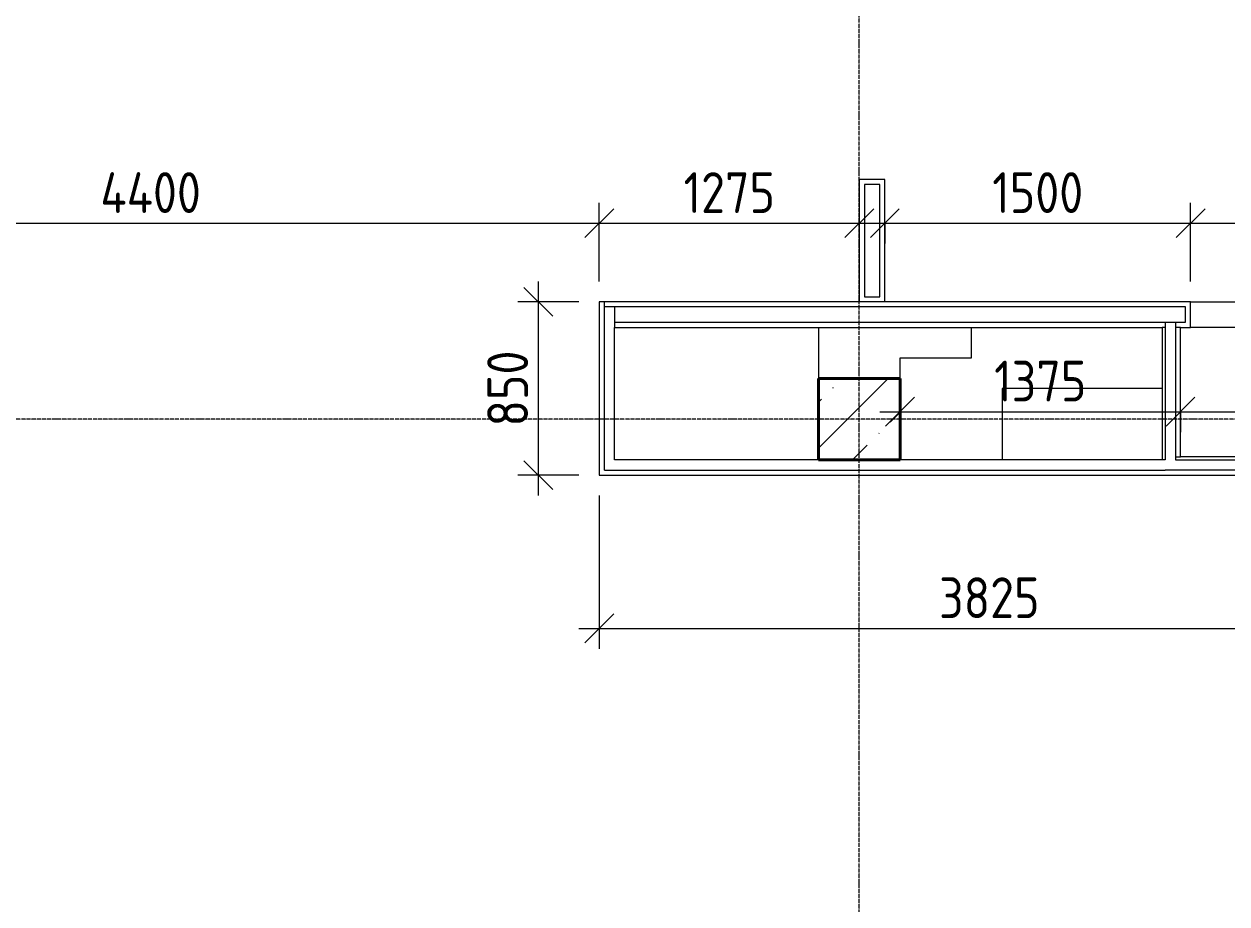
# Model space of a CAD drawing. Header units: millimetres. Extents: x -56773 to 221258, y -262288 to 26541.
# Drawn here: x 23714 to 29612, y -101321 to -97007 of the extents above; entities that cross this region are included whole.
import ezdxf

# ---------------------------------------------------------------- set-up
doc = ezdxf.new("R2010")
doc.units = ezdxf.units.MM
doc.linetypes.add('ADSK_Линия сетки', pattern=[25, 20, -2.5, 0, -2.5])
for name, color, linetype, lineweight in [('Несущие колонны', 7, 'Continuous', 18), ('Оси', 7, 'Continuous', 9), ('Перекрытие', 7, 'Continuous', 18), ('Размеры', 7, 'Continuous', 9), ('Стены внутренние', 7, 'Continuous', 18), ('Стены штриховка', 7, 'Continuous', 9)]:
    doc.layers.add(name, color=color, linetype=linetype, lineweight=lineweight)
doc.styles.add('GOST Common_3', font='', dxfattribs={"width": 0.9, "height": 200})
doc.styles.get('GOST Common_3').set_extended_font_data('GOST Common')
doc.dimstyles.new('ADSK_Основной_2_0_2', dxfattribs={"dimscale": 304.8, "dimtxt": 201.142999, "dimasz": 0.463911, "dimexe": 0.328084, "dimexo": 0.328084, "dimgap": 0.164042, "dimtad": 1, "dimdec": 3, "dimrnd": 0.001, "dimdsep": 46, "dimtxsty": 'GOST Common_3', "dimblk1": 'OBLIQUE', "dimblk2": 'OBLIQUE', "dimsah": 1, "dimcen": 0.09, "dimdle": 0.328084, "dimazin": 2, "dimtfac": 1, "dimtdec": 4, "dimtix": 1, "dimtmove": 0, "dimatfit": 3, "dimfxl": 1, "dimtvp": 1, "dimtolj": 1, "dimtzin": 0, "dimlwd": 20, "dimlwe": 20, "dimarcsym": 2})

# ---------------------------------------------------------------- blocks, each defined once
blk = doc.blocks.new('ADSK_КолоннаЖБ_Прямоугольная - 400x400 мм-1807143-Кладочный план 2-го этаж')
at = {"layer": 'Несущие колонны', "lineweight": 40}
for p, q in [((-200, 200), (200, 200)), ((-200, -200), (-200, 200)), ((200, 200), (200, -200)), ((200, -200), (-200, -200))]:
    blk.add_line(p, q, dxfattribs=at)
blk = doc.blocks.new('_Oblique')
at = {"color": 0, "linetype": 'ByBlock', "lineweight": -2}
blk.add_line((-0.5, -0.5), (0.5, 0.5), dxfattribs=at)
blk = doc.blocks.new('*D4844')
at = {"layer": 'Defpoints', "color": 0, "lineweight": 25, "transparency": 16777216}
for p in [(26534.4, -97983.5), (22134.4, -98369.1), (26534.4, -98369.1)]:
    blk.add_point(p, dxfattribs=at)
at = {"layer": 'Размеры', "color": 0, "lineweight": 20, "transparency": 16777216}
for p, q in [((22134.4, -98269.1), (22134.4, -97883.5)), ((26534.4, -98269.1), (26534.4, -97883.5)), ((22034.4, -97983.5), (26634.4, -97983.5))]:
    blk.add_line(p, q, dxfattribs=at)
at = {"layer": 'Размеры', "color": 0, "lineweight": 20, "transparency": 16777216, "xscale": 141.4, "yscale": 141.4, "zscale": 141.4, "rotation": 180}
blk.add_blockref('_Oblique', (22134.4, -97983.5), dxfattribs=at)
at = {"layer": 'Размеры', "color": 0, "lineweight": 20, "transparency": 16777216, "xscale": 141.4, "yscale": 141.4, "zscale": 141.4}
blk.add_blockref('_Oblique', (26534.4, -97983.5), dxfattribs=at)
at = {"layer": 'Размеры', "color": 0, "lineweight": 9, "transparency": 16777216, "insert": (24334.4, -97833.5), "char_height": 200, "width": 646.385, "attachment_point": 5, "style": 'GOST Common_3'}
blk.add_mtext('\\A1;4400', dxfattribs=at)
blk = doc.blocks.new('*D4845')
at = {"layer": 'Defpoints', "color": 0, "lineweight": 25, "transparency": 16777216}
for p in [(27809.4, -97883.5), (27809.4, -97983.5), (26534.4, -98369.1)]:
    blk.add_point(p, dxfattribs=at)
at = {"layer": 'Размеры', "color": 0, "lineweight": 20, "transparency": 16777216}
for p, q in [((26534.4, -98269.1), (26534.4, -97883.5)), ((26434.4, -97983.5), (27909.4, -97983.5)), ((27809.4, -97983.5), (27809.4, -98083.5))]:
    blk.add_line(p, q, dxfattribs=at)
at = {"layer": 'Размеры', "color": 0, "lineweight": 20, "transparency": 16777216, "xscale": 141.4, "yscale": 141.4, "zscale": 141.4, "rotation": 180}
blk.add_blockref('_Oblique', (26534.4, -97983.5), dxfattribs=at)
at = {"layer": 'Размеры', "color": 0, "lineweight": 20, "transparency": 16777216, "xscale": 141.4, "yscale": 141.4, "zscale": 141.4}
blk.add_blockref('_Oblique', (27809.4, -97983.5), dxfattribs=at)
at = {"layer": 'Размеры', "color": 0, "lineweight": 9, "transparency": 16777216, "insert": (27171.9, -97833.5), "char_height": 200, "width": 560.473, "attachment_point": 5, "style": 'GOST Common_3'}
blk.add_mtext('\\A1;1275', dxfattribs=at)
blk = doc.blocks.new('*D4858')
at = {"layer": 'Defpoints', "color": 0, "lineweight": 25, "transparency": 16777216}
for p in [(27934.4, -97883.5), (29434.4, -97983.5), (29434.4, -98369.1)]:
    blk.add_point(p, dxfattribs=at)
at = {"layer": 'Размеры', "color": 0, "lineweight": 20, "transparency": 16777216}
for p, q in [((29434.4, -98269.1), (29434.4, -97883.5)), ((27834.4, -97983.5), (29534.4, -97983.5)), ((27934.4, -97983.5), (27934.4, -98083.5))]:
    blk.add_line(p, q, dxfattribs=at)
at = {"layer": 'Размеры', "color": 0, "lineweight": 20, "transparency": 16777216, "xscale": 141.4, "yscale": 141.4, "zscale": 141.4, "rotation": 180}
blk.add_blockref('_Oblique', (27934.4, -97983.5), dxfattribs=at)
at = {"layer": 'Размеры', "color": 0, "lineweight": 20, "transparency": 16777216, "xscale": 141.4, "yscale": 141.4, "zscale": 141.4}
blk.add_blockref('_Oblique', (29434.4, -97983.5), dxfattribs=at)
at = {"layer": 'Размеры', "color": 0, "lineweight": 9, "transparency": 16777216, "insert": (28684.4, -97833.5), "char_height": 200, "width": 560.473, "attachment_point": 5, "style": 'GOST Common_3'}
blk.add_mtext('\\A1;1500', dxfattribs=at)
blk = doc.blocks.new('*D4859')
at = {"layer": 'Defpoints', "color": 0, "lineweight": 25, "transparency": 16777216}
for p in [(31234.4, -97983.5), (29434.4, -98369.1), (31234.4, -98369.1)]:
    blk.add_point(p, dxfattribs=at)
at = {"layer": 'Размеры', "color": 0, "lineweight": 20, "transparency": 16777216}
for p, q in [((29434.4, -98269.1), (29434.4, -97883.5)), ((31234.4, -98269.1), (31234.4, -97883.5)), ((29334.4, -97983.5), (31334.4, -97983.5))]:
    blk.add_line(p, q, dxfattribs=at)
at = {"layer": 'Размеры', "color": 0, "lineweight": 20, "transparency": 16777216, "xscale": 141.4, "yscale": 141.4, "zscale": 141.4, "rotation": 180}
blk.add_blockref('_Oblique', (29434.4, -97983.5), dxfattribs=at)
at = {"layer": 'Размеры', "color": 0, "lineweight": 20, "transparency": 16777216, "xscale": 141.4, "yscale": 141.4, "zscale": 141.4}
blk.add_blockref('_Oblique', (31234.4, -97983.5), dxfattribs=at)
at = {"layer": 'Размеры', "color": 0, "lineweight": 9, "transparency": 16777216, "insert": (30334.4, -97833.5), "char_height": 200, "width": 560.473, "attachment_point": 5, "style": 'GOST Common_3'}
blk.add_mtext('\\A1;1800', dxfattribs=at)
blk = doc.blocks.new('*D4878')
at = {"layer": 'Defpoints', "color": 0, "lineweight": 25, "transparency": 16777216}
for p in [(26534.4, -98369.1), (26235.3, -99219.1), (26534.4, -99219.1)]:
    blk.add_point(p, dxfattribs=at)
at = {"layer": 'Размеры', "color": 0, "lineweight": 20, "transparency": 16777216}
for p, q in [((26235.3, -98269.1), (26235.3, -99319.1)), ((26434.4, -98369.1), (26135.3, -98369.1)), ((26434.4, -99219.1), (26135.3, -99219.1))]:
    blk.add_line(p, q, dxfattribs=at)
at = {"layer": 'Размеры', "color": 0, "lineweight": 20, "transparency": 16777216, "xscale": 141.4, "yscale": 141.4, "zscale": 141.4}
for p, rotation in [((26235.3, -98369.1), 90), ((26235.3, -99219.1), 270)]:
    blk.add_blockref('_Oblique', p, dxfattribs=dict(at, rotation=rotation))
at = {"layer": 'Размеры', "color": 0, "lineweight": 9, "transparency": 16777216, "insert": (26085.3, -98794.1), "char_height": 200, "width": 454.106, "attachment_point": 5, "rotation": 90, "style": 'GOST Common_3'}
blk.add_mtext('\\A1;850', dxfattribs=at)
blk = doc.blocks.new('*D4883')
at = {"layer": 'Defpoints', "color": 0, "lineweight": 25, "transparency": 16777216}
for p in [(26534.4, -99219.1), (30359.4, -99869.8), (30359.4, -99969.7)]:
    blk.add_point(p, dxfattribs=at)
at = {"layer": 'Размеры', "color": 0, "lineweight": 20, "transparency": 16777216}
for p, q in [((26534.4, -99319.1), (26534.4, -100069.7)), ((26434.4, -99969.7), (30459.4, -99969.7)), ((30359.4, -99969.8), (30359.4, -100069.7))]:
    blk.add_line(p, q, dxfattribs=at)
at = {"layer": 'Размеры', "color": 0, "lineweight": 20, "transparency": 16777216, "xscale": 141.4, "yscale": 141.4, "zscale": 141.4, "rotation": 180}
blk.add_blockref('_Oblique', (26534.4, -99969.7), dxfattribs=at)
at = {"layer": 'Размеры', "color": 0, "lineweight": 20, "transparency": 16777216, "xscale": 141.4, "yscale": 141.4, "zscale": 141.4}
blk.add_blockref('_Oblique', (30359.4, -99969.7), dxfattribs=at)
at = {"layer": 'Размеры', "color": 0, "lineweight": 9, "transparency": 16777216, "insert": (28446.9, -99819.7), "char_height": 200, "width": 605.475, "attachment_point": 5, "style": 'GOST Common_3'}
blk.add_mtext('\\A1;3825', dxfattribs=at)
blk = doc.blocks.new('*D4884')
at = {"layer": 'Defpoints', "color": 0, "lineweight": 25, "transparency": 16777216}
for p in [(28009.4, -98807.6), (29384.4, -98807.6), (29384.4, -98907.6)]:
    blk.add_point(p, dxfattribs=at)
at = {"layer": 'Размеры', "color": 0, "lineweight": 20, "transparency": 16777216}
for p, q in [((27909.4, -98907.6), (29484.4, -98907.6)), ((28009.4, -98907.6), (28009.4, -99007.6)), ((29384.4, -98907.6), (29384.4, -99007.6))]:
    blk.add_line(p, q, dxfattribs=at)
at = {"layer": 'Размеры', "color": 0, "lineweight": 20, "transparency": 16777216, "xscale": 141.4, "yscale": 141.4, "zscale": 141.4, "rotation": 180}
blk.add_blockref('_Oblique', (28009.4, -98907.6), dxfattribs=at)
at = {"layer": 'Размеры', "color": 0, "lineweight": 20, "transparency": 16777216, "xscale": 141.4, "yscale": 141.4, "zscale": 141.4}
blk.add_blockref('_Oblique', (29384.4, -98907.6), dxfattribs=at)
at = {"layer": 'Размеры', "color": 0, "lineweight": 9, "transparency": 16777216, "insert": (28696.9, -98757.6), "char_height": 200, "width": 560.473, "attachment_point": 5, "style": 'GOST Common_3'}
blk.add_mtext('\\A1;1375', dxfattribs=at)
blk = doc.blocks.new('*D4885')
at = {"layer": 'Defpoints', "color": 0, "lineweight": 25, "transparency": 16777216}
for p in [(29384.4, -98807.6), (31374.4, -98807.6), (31374.4, -98907.6)]:
    blk.add_point(p, dxfattribs=at)
at = {"layer": 'Размеры', "color": 0, "lineweight": 20, "transparency": 16777216}
for p, q in [((29284.4, -98907.6), (31474.4, -98907.6)), ((29384.4, -98907.6), (29384.4, -99007.6)), ((31374.4, -98907.6), (31374.4, -99007.6))]:
    blk.add_line(p, q, dxfattribs=at)
at = {"layer": 'Размеры', "color": 0, "lineweight": 20, "transparency": 16777216, "xscale": 141.4, "yscale": 141.4, "zscale": 141.4, "rotation": 180}
blk.add_blockref('_Oblique', (29384.4, -98907.6), dxfattribs=at)
at = {"layer": 'Размеры', "color": 0, "lineweight": 20, "transparency": 16777216, "xscale": 141.4, "yscale": 141.4, "zscale": 141.4}
blk.add_blockref('_Oblique', (31374.4, -98907.6), dxfattribs=at)
at = {"layer": 'Размеры', "color": 0, "lineweight": 9, "transparency": 16777216, "insert": (30379.4, -98757.6), "char_height": 200, "width": 560.473, "attachment_point": 5, "style": 'GOST Common_3'}
blk.add_mtext('\\A1;1990', dxfattribs=at)

msp = doc.modelspace()

# ---------------------------------------------------------------- hatches: boundary and pattern name
at = {"layer": 'Несущие колонны', "lineweight": 9}
h = msp.add_hatch(dxfattribs=at)
h.set_pattern_fill('FP_1', color=256, style=0, pattern_type=2)
h.set_pattern_definition([(45, (9.36, -97949.04), (-224.5064, 224.5064), []), (45, (233.87, -97949.04), (-224.5064, 224.5064), [396.875, -79.375, 3.353, -76.022])])
h.paths.add_polyline_path([(27609.3615, -99144.0666), (28009.3615, -99144.0666), (28009.3615, -98744.0666), (27609.3615, -98744.0666)])

# ---------------------------------------------------------------- linework, layer by layer
for p, q in [((28009.3615, -98744.0666), (27609.3615, -98744.0666)), ((27609.3615, -98744.0666), (27609.3615, -99144.0666)), ((28009.3615, -99144.0666), (28009.3615, -98744.0666)), ((27609.3615, -99144.0666), (28009.3615, -99144.0666))]:
    msp.add_line(p, q, dxfattribs=at)
at = {"layer": 'Оси', "linetype": 'ADSK_Линия сетки', "lineweight": 5}
for p, q in [((27809.3615, -108922.9178), (27809.3615, -87921.5904)), ((62525.08, -98944.0666), (-25230.7352, -98944.0666))]:
    msp.add_line(p, q, dxfattribs=at)
at = {"layer": 'Перекрытие'}
for p, q in [((27609.3615, -98494.0666), (27609.3615, -98744.0666)), ((28359.3615, -98644.0666), (28359.3615, -98494.0666)), ((28009.3615, -98744.0666), (28009.3615, -98644.0666)), ((28009.3615, -98644.0666), (28359.3615, -98644.0666)), ((29294.3615, -98794.0666), (28509.3615, -98794.0666)), ((28509.3615, -98794.0666), (28509.3615, -99144.0666))]:
    msp.add_line(p, q, dxfattribs=at)
at = {"layer": 'Стены внутренние', "lineweight": 5}
for p, q in [((27934.3615, -97769.0666), (27809.3615, -97769.0666)), ((27809.3615, -97769.0666), (27809.3615, -98369.0666)), ((27934.3615, -98369.0666), (27934.3615, -97769.0666)), ((26534.3615, -98369.0666), (26534.3615, -99219.0666)), ((29434.3615, -98369.0666), (26534.3615, -98369.0666)), ((29434.3615, -98494.0666), (29434.3615, -98369.0666)), ((29434.3615, -98369.0666), (31234.3615, -98369.0666)), ((26609.3615, -99144.0666), (26609.3615, -98494.0666)), ((26609.3615, -98494.0666), (29294.3615, -98494.0666)), ((29294.3615, -98494.0666), (29294.3615, -99144.0666)), ((29384.3615, -98494.0666), (29434.3615, -98494.0666)), ((29384.3615, -99129.0666), (29384.3615, -98494.0666)), ((31234.3615, -98494.0666), (29434.3615, -98494.0666)), ((29294.3615, -99144.0666), (26609.3615, -99144.0666)), ((31284.3615, -99129.0666), (29384.3615, -99129.0666)), ((26534.3615, -99219.0666), (30359.3615, -99219.0666))]:
    msp.add_line(p, q, dxfattribs=at)
at = {"layer": 'Стены штриховка', "lineweight": 9}
for p, q in [((27909.3615, -97794.0666), (27834.3615, -97794.0666)), ((27834.3615, -97794.0666), (27834.3615, -98344.0666)), ((27909.3615, -98344.0666), (27909.3615, -97794.0666)), ((26559.3615, -99194.0666), (26559.3615, -98369.0666)), ((27834.3615, -98344.0666), (27909.3615, -98344.0666)), ((29409.3615, -98394.0666), (26559.3615, -98394.0666)), ((26609.3615, -98394.0666), (26609.3615, -98494.0666)), ((29409.3615, -98469.0666), (29409.3615, -98394.0666)), ((26609.3615, -98469.0666), (29409.3615, -98469.0666)), ((29309.3615, -98494.0666), (29294.3615, -98494.0666)), ((29309.3615, -98469.0666), (29309.3615, -99144.0666)), ((29359.3615, -98469.0666), (29359.3615, -99144.0666)), ((29384.3615, -98494.0666), (29359.3615, -98494.0666)), ((29309.3615, -99144.0666), (29294.3615, -99144.0666)), ((29359.3615, -99129.0666), (29384.3615, -99129.0666)), ((29359.3615, -99144.0666), (31299.3615, -99144.0666)), ((26559.3615, -99194.0666), (29309.3615, -99194.0666)), ((34609.3615, -99194.0666), (29309.3615, -99194.0666))]:
    msp.add_line(p, q, dxfattribs=at)

# ---------------------------------------------------------------- block references
at = {"layer": 'Несущие колонны', "lineweight": 40, "rotation": 89.9999999999999}
msp.add_blockref('ADSK_КолоннаЖБ_Прямоугольная - 400x400 мм-1807143-Кладочный план 2-го этаж', (27809.3615, -98944.0666), dxfattribs=at)

# ---------------------------------------------------------------- dimensions: what is measured, and where the dimension line sits
at = {"layer": 'Размеры', "lineweight": 9}
for base, p1, p2, override, picture, middle in [((26534.3615, -97983.4957), (22134.3615, -98369.0666), (26534.3615, -98369.0666), {"dimpost": '<>', "dimfxl": 4400}, '*D4844', (24334.3615, -97833.4957)), ((27809.3615, -97983.4957), (26534.3615, -98369.0666), (27809.3615, -97883.5108), {"dimpost": '<>', "dimfxl": 1364.327446}, '*D4845', (27171.8615, -97833.4957)), ((29434.3615, -97983.4957), (27934.3615, -97883.5108), (29434.3615, -98369.0666), {"dimpost": '<>', "dimfxl": 1576.630705}, '*D4858', (28684.3615, -97833.4957)), ((31234.3615, -97983.4957), (29434.3615, -98369.0666), (31234.3615, -98369.0666), {"dimpost": '<>', "dimfxl": 1800}, '*D4859', (30334.3615, -97833.4957)), ((29384.3615, -98907.5837), (28009.3615, -98807.5988), (29384.3615, -98807.5988), {"dimpost": '<>', "dimfxl": 1375}, '*D4884', (28696.8615, -98757.5837)), ((31374.3615, -98907.5837), (29384.3615, -98807.5988), (31374.3615, -98807.5988), {"dimpost": '<>', "dimfxl": 1990}, '*D4885', (30379.3615, -98757.5837)), ((30359.3615, -99969.739), (26534.3615, -99219.0666), (30359.3615, -99869.7541), {"dimpost": '<>', "dimfxl": 3879.950938}, '*D4883', (28446.8615, -99819.739))]:
    dim = msp.add_linear_dim(base=base, p1=p1, p2=p2, dimstyle='ADSK_Основной_2_0_2', override=override, dxfattribs=at)
    dim.commit()
    dim.dimension.update_dxf_attribs({"geometry": picture, "text_midpoint": middle})
dim = msp.add_linear_dim(base=(26235.3149, -99219.0666), p1=(26534.3615, -98369.0666), p2=(26534.3615, -99219.0666), angle=90, dimstyle='ADSK_Основной_2_0_2', override={"dimpost": '<>', "dimfxl": 850}, dxfattribs=at)
dim.commit()
dim.dimension.update_dxf_attribs({"geometry": '*D4878', "text_midpoint": (26085.3149, -98794.0666)})

doc.saveas('drawing.dxf')
